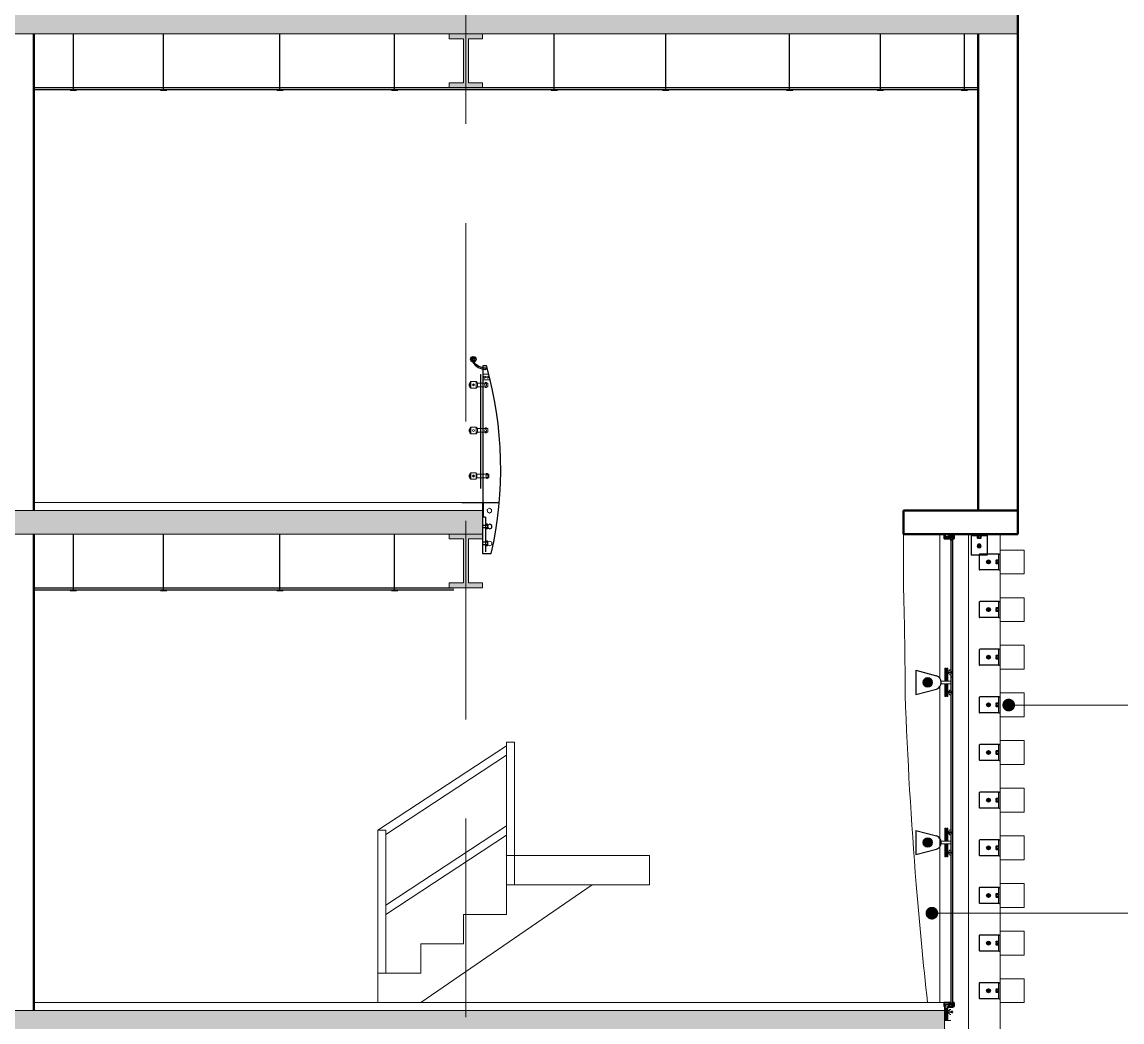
# Model space of a CAD drawing. Header units: millimetres. Extents: x 1135 to 1350, y 205 to 283.
# Drawn here: x 1208.2 to 1215.12, y 266.53 to 272.83 of the extents above; entities that cross this region are included whole.
import ezdxf

# ---------------------------------------------------------------- set-up
doc = ezdxf.new("R2010")
doc.units = ezdxf.units.MM
doc.header["$LTSCALE"] = 10
doc.linetypes.add('DASHED2', pattern=[0.375, 0.25, -0.125])
doc.layers.get('0').update_dxf_attribs({"color": 90})
for name, color, linetype in [('1', 130, 'Continuous'), ('ACCESORIO', 90, 'Continuous'), ('CIEL', 8, 'Continuous'), ('DATA', 9, 'Continuous'), ('ESCALERA', 90, 'Continuous'), ('FONDO', 8, 'Continuous'), ('TEX1', 90, 'Continuous'), ('VIDRO', 140, 'Continuous')]:
    doc.layers.add(name, color=color, linetype=linetype)
for name, color, linetype, lineweight in [('A-perf', 180, 'Continuous', 9), ('cinza 03', 252, 'Continuous', 13), ('COTA', 90, 'Continuous', 9), ('HACHT', 90, 'Continuous', 9), ('linha estutura', 252, 'Continuous', 13), ('PAREDES 2', 50, 'Continuous', 50), ('pn 02', 16, 'Continuous', 20), ('PN-01', 90, 'Continuous', 13), ('TEXTOS', 90, 'Continuous', 9)]:
    doc.layers.add(name, color=color, linetype=linetype, lineweight=lineweight)

# ---------------------------------------------------------------- blocks, each defined once
blk = doc.blocks.new('A$C43351A97')
at = {"layer": 'DATA'}
for p, q in [((0, 0.99), (0, 3.49)), ((0, 3.49), (0.53, 3.49)), ((3.53, 0.99), (0, 0.99)), ((0.07, 3.4), (0.06, 3.37)), ((0.06, 3.37), (0.06, 3.05)), ((0.06, 3.05), (0.07, 3.02)), ((0.09, 3.42), (0.07, 3.4)), ((0.07, 3.31), (0.07, 3.13)), ((0.07, 3.02), (0.09, 3)), ((0.11, 2.92), (0.08, 2.9)), ((0.08, 2.9), (0.08, 2.87)), ((0.08, 2.87), (0.08, 1.13)), ((0.08, 1.13), (0.08, 1.1)), ((0.08, 1.1), (0.11, 1.08)), ((0.13, 3.43), (0.09, 3.42)), ((0.09, 3), (0.13, 2.99)), ((0.14, 2.93), (0.11, 2.92)), ((0.11, 1.08), (0.14, 1.07)), ((0.48, 3.43), (0.13, 3.43)), ((0.46, 3.42), (0.13, 3.36)), ((0.13, 3.08), (0.46, 3.02)), ((0.13, 2.99), (0.48, 2.99)), ((0.53, 2.93), (0.14, 2.93)), ((0.14, 1.07), (2.94, 1.07)), ((0.18, 3.27), (0.3, 3.34)), ((0.3, 3.09), (0.18, 3.16)), ((0.29, 3.32), (0.19, 3.26)), ((0.19, 3.18), (0.29, 3.11)), ((0.26, 2.75), (0.26, 2.19)), ((0.61, 2.75), (0.26, 2.75)), ((0.26, 2.19), (2.73, 2.19)), ((0.32, 3.27), (0.32, 3.3)), ((0.61, 3.27), (0.32, 3.27)), ((0.32, 3.17), (0.61, 3.17)), ((0.32, 3.13), (0.32, 3.17)), ((0.34, 3.32), (0.34, 3.28)), ((0.34, 3.28), (0.43, 3.28)), ((0.34, 3.15), (0.34, 3.11)), ((0.43, 3.15), (0.34, 3.15)), ((0.39, 2.38), (0.39, 2.56)), ((0.43, 3.28), (0.46, 3.42)), ((0.46, 3.02), (0.43, 3.15)), ((0.45, 2.63), (0.86, 2.63)), ((2.73, 2.31), (0.45, 2.31)), ((0.48, 3.41), (0.48, 3.43)), ((0.48, 3.39), (0.48, 3.41)), ((0.49, 3.38), (0.48, 3.39)), ((0.48, 3.03), (0.49, 3.04)), ((0.48, 3.02), (0.48, 3.03)), ((0.48, 2.99), (0.48, 3.02)), ((0.51, 3.38), (0.49, 3.38)), ((0.49, 3.04), (0.51, 3.04)), ((0.52, 3.38), (0.51, 3.38)), ((0.51, 3.04), (0.52, 3.04)), ((0.53, 3.39), (0.52, 3.38)), ((0.52, 3.04), (0.53, 3.03)), ((0.53, 3.49), (0.53, 3.41)), ((0.53, 3.41), (0.53, 3.39)), ((0.53, 3.03), (0.53, 3.02)), ((0.53, 3.02), (0.53, 2.93)), ((0.61, 3.5), (0.61, 3.27)), ((0.86, 3.5), (0.61, 3.5)), ((0.61, 3.17), (0.61, 2.75)), ((0.73, 3.38), (0.86, 3.38)), ((0.73, 2.75), (0.73, 3.38)), ((0.86, 2.75), (0.73, 2.75)), ((0.86, 3.38), (0.86, 3.5)), ((0.86, 2.63), (0.86, 2.75)), ((4.83, 4), (2.1, 3.5)), ((2.1, 4), (4.83, 3.5)), ((2.1, 4), (2.1, 3.5)), ((4.83, 4), (2.1, 4)), ((2.1, 3.5), (4.83, 3.5)), ((2.73, 2.41), (2.73, 2.31)), ((2.73, 2.19), (2.73, 2.09)), ((2.95, 2.47), (2.79, 2.47)), ((2.79, 2.03), (2.95, 2.03)), ((2.88, 2.32), (2.92, 2.31)), ((2.95, 2.39), (2.89, 2.39)), ((2.89, 2.18), (2.93, 2.19)), ((2.9, 2.39), (2.95, 2.41)), ((5.59, 2.31), (2.9, 2.31)), ((2.9, 2.19), (3.54, 2.19)), ((2.96, 2.12), (2.9, 2.12)), ((2.95, 2.09), (2.9, 2.11)), ((2.92, 2.31), (3.03, 2.31)), ((2.93, 2.19), (3.02, 2.19)), ((2.94, 1.07), (2.97, 1.08)), ((2.97, 1.08), (2.99, 1.1)), ((2.98, 3.5), (2.98, 2.42)), ((5.21, 3.5), (2.98, 3.5)), ((2.99, 1.97), (2.99, 2.08)), ((2.99, 1.1), (3, 1.13)), ((3, 1.43), (3.02, 1.49)), ((3, 1.13), (3, 1.43)), ((3.02, 1.49), (3.06, 1.54)), ((3.05, 2.16), (3.05, 1.97)), ((3.05, 1.97), (3.74, 1.97)), ((3.06, 3.42), (5.17, 3.42)), ((3.06, 2.35), (3.06, 3.42)), ((3.06, 1.54), (3.13, 1.56)), ((3.07, 1.46), (3.06, 1.43)), ((3.06, 1.43), (3.06, 1.12)), ((3.06, 1.12), (3.07, 1.09)), ((3.09, 1.48), (3.07, 1.46)), ((3.07, 1.09), (3.09, 1.06)), ((3.08, 1.38), (3.08, 1.19)), ((3.62, 1.87), (3.09, 1.87)), ((3.13, 1.49), (3.09, 1.48)), ((3.09, 1.06), (3.13, 1.05)), ((3.13, 1.56), (3.53, 1.56)), ((3.48, 1.49), (3.13, 1.49)), ((3.13, 1.05), (3.48, 1.05)), ((3.47, 1.48), (3.14, 1.43)), ((3.14, 1.14), (3.47, 1.09)), ((3.19, 1.34), (3.3, 1.41)), ((3.3, 1.15), (3.19, 1.23)), ((3.2, 1.32), (3.3, 1.39)), ((3.3, 1.18), (3.2, 1.24)), ((3.33, 1.37), (3.33, 1.33)), ((3.33, 1.33), (3.74, 1.33)), ((3.33, 1.23), (3.33, 1.2)), ((3.71, 1.23), (3.33, 1.23)), ((3.34, 1.39), (3.34, 1.35)), ((3.34, 1.35), (3.43, 1.35)), ((3.34, 1.22), (3.34, 1.18)), ((3.43, 1.22), (3.34, 1.22)), ((3.43, 1.35), (3.47, 1.48)), ((3.47, 1.09), (3.43, 1.22)), ((3.48, 1.47), (3.48, 1.49)), ((3.48, 1.46), (3.48, 1.47)), ((3.49, 1.45), (3.48, 1.46)), ((3.48, 1.09), (3.49, 1.1)), ((3.48, 1.08), (3.48, 1.09)), ((3.48, 1.05), (3.48, 1.08)), ((3.51, 1.44), (3.49, 1.45)), ((3.49, 1.1), (3.51, 1.1)), ((3.52, 1.45), (3.51, 1.44)), ((3.51, 1.1), (3.52, 1.1)), ((3.53, 1.46), (3.52, 1.45)), ((3.52, 1.1), (3.53, 1.09)), ((3.53, 1.56), (3.53, 1.47)), ((3.53, 1.47), (3.53, 1.46)), ((3.53, 1.09), (3.53, 1.08)), ((3.53, 1.08), (3.53, 0.99)), ((3.54, 2.19), (3.54, 2.09)), ((4.17, 0.88), (3.57, 0.96)), ((3.61, 2.03), (3.7, 2.03)), ((3.62, 1.51), (3.62, 1.87)), ((3.62, 1.09), (3.67, 1.09)), ((3.62, 1.03), (3.62, 1.09)), ((3.64, 2.18), (3.68, 2.19)), ((3.65, 2.19), (5.59, 2.19)), ((3.71, 2.12), (3.65, 2.12)), ((3.7, 2.09), (3.65, 2.11)), ((3.84, 1), (3.65, 1)), ((3.67, 1.09), (3.71, 1.23)), ((3.68, 2.19), (3.77, 2.19)), ((3.71, 1.87), (3.71, 1.51)), ((3.74, 1.87), (3.71, 1.87)), ((3.71, 1.51), (3.8, 1.51)), ((3.74, 1.97), (3.74, 2.08)), ((3.74, 1.33), (3.74, 1.39)), ((3.8, 2.16), (3.8, 1.94)), ((3.87, 1.33), (3.8, 1.09)), ((3.8, 1.09), (3.87, 1.09)), ((3.96, 1.49), (3.86, 1.32)), ((3.87, 1.45), (3.87, 1.33)), ((3.87, 1.09), (3.87, 1.03)), ((3.97, 1.27), (3.97, 1.05)), ((4.17, 1.34), (4.02, 1.5)), ((4.07, 1.05), (4.07, 1.27)), ((4.17, 0), (4.17, 1.5)), ((5.36, 1.5), (4.17, 1.5)), ((4.83, 3.5), (4.83, 4)), ((5.3, 3.19), (5.03, 2.71)), ((5.03, 2.71), (5.03, 2.35)), ((5.11, 2.69), (5.37, 3.14)), ((5.11, 2.35), (5.11, 2.69)), ((5.17, 3.42), (5.3, 3.19)), ((5.17, 0), (5.17, 1.5)), ((5.17, 0.86), (5.67, 0.94)), ((5.37, 3.24), (5.21, 3.5)), ((5.36, 3.5), (5.36, 3.28)), ((5.61, 3.5), (5.36, 3.5)), ((5.36, 3.1), (5.36, 2.93)), ((5.36, 1.57), (5.36, 1.4)), ((5.36, 1.23), (5.36, 1)), ((5.36, 1), (5.61, 1)), ((5.38, 3.25), (5.41, 3.25)), ((5.41, 3.13), (5.38, 3.13)), ((5.38, 1.38), (5.41, 1.38)), ((5.41, 1.25), (5.38, 1.25)), ((5.41, 3.29), (5.5, 3.29)), ((5.41, 3.25), (5.41, 3.29)), ((5.41, 3.09), (5.41, 3.13)), ((5.41, 3.1), (5.41, 3.09)), ((5.6, 3.09), (5.41, 3.09)), ((5.41, 1.41), (5.6, 1.41)), ((5.41, 1.38), (5.41, 1.41)), ((5.41, 1.21), (5.41, 1.25)), ((5.5, 1.21), (5.41, 1.21)), ((5.46, 3), (5.65, 3)), ((5.46, 2.93), (5.46, 3)), ((5.46, 1.5), (5.46, 1.57)), ((5.65, 1.5), (5.46, 1.5)), ((5.5, 3.29), (5.63, 3.16)), ((5.63, 1.34), (5.5, 1.21)), ((5.61, 3.32), (5.61, 3.5)), ((5.64, 3.29), (5.61, 3.32)), ((5.61, 1.18), (5.64, 1.21)), ((5.61, 1), (5.61, 1.18)), ((5.66, 3.31), (5.64, 3.29)), ((5.64, 1.21), (5.66, 1.19)), ((5.65, 3.5), (6.23, 3.5)), ((5.73, 3.45), (5.65, 3.47)), ((5.65, 3), (5.65, 3)), ((5.65, 3), (5.65, 2.38)), ((5.65, 2.13), (5.65, 1.5)), ((5.65, 1.03), (5.73, 1.05)), ((6.23, 1), (5.65, 1)), ((5.72, 3.31), (5.66, 3.31)), ((5.66, 1.19), (5.72, 1.19)), ((6.2, 0.94), (5.67, 0.94)), ((5.73, 3.29), (5.73, 3.45)), ((5.73, 1.05), (5.73, 1.21)), ((5.77, 1.44), (5.77, 3.06)), ((5.77, 3.06), (5.95, 3.06)), ((5.95, 1.44), (5.77, 1.44)), ((6.19, 3.45), (5.81, 3.43)), ((5.81, 3.43), (5.81, 3.29)), ((5.81, 1.21), (5.81, 1.07)), ((5.81, 1.07), (6.19, 1.05)), ((5.92, 3.23), (5.82, 3.28)), ((5.82, 1.22), (5.92, 1.27)), ((5.95, 3.06), (5.95, 3.17)), ((5.95, 1.33), (5.95, 1.44)), ((6.17, 2.25), (6.19, 2.83)), ((6.19, 1.68), (6.17, 2.25)), ((6.19, 2.83), (6.19, 3.45)), ((6.19, 1.05), (6.19, 1.68)), ((6.23, 3.5), (6.23, 1))]:
    blk.add_line(p, q, dxfattribs=at)
blk.add_circle((5.12, 3.76), 0.243, dxfattribs=at)
for centre, radius, start, end in [((0.13, 3.3), 0.0625, 90, 168.61954), ((0.13, 3.14), 0.0625, 191.38046, 270), ((0.24, 3.22), 0.0784, 135.87573, 224.12427), ((0.22, 3.22), 0.0469, 124.43657, 235.56343), ((0.3, 3.3), 0.025, 360, 124.43657), ((0.3, 3.13), 0.025, 235.56343, 360), ((0.31, 3.32), 0.0272, 0, 124.43657), ((0.31, 3.11), 0.0272, 235.56343, 360), ((0.45, 2.56), 0.0625, 90, 180), ((0.45, 2.38), 0.0625, 180, 270), ((2.79, 2.41), 0.0625, 90, 180), ((2.79, 2.09), 0.0625, 180, 270), ((2.9, 2.35), 0.041, 90, 270), ((2.89, 2.35), 0.0312, 90, 254.96712), ((2.9, 2.15), 0.041, 90, 270), ((2.9, 2.15), 0.031, 105.99545, 270.00455), ((2.95, 2.44), 0.03, 270, 90), ((2.95, 2.42), 0.0312, 270, 0), ((2.95, 2.06), 0.03, 270, 90), ((2.96, 2.08), 0.031, 359.99877, 90.00123), ((3.09, 1.97), 0.094, 179.9974, 270.00108), ((3.02, 2.16), 0.031, 360, 90), ((3.03, 2.35), 0.0312, 270, 0), ((3.05, 2.16), 0.00000125, 180, 0), ((3.14, 1.37), 0.0625, 90, 168.61954), ((3.14, 1.2), 0.0625, 191.38046, 270), ((3.24, 1.28), 0.0784, 135.87573, 224.12427), ((3.23, 1.28), 0.0469, 124.35561, 235.64439), ((3.32, 1.39), 0.0272, 360, 124.43657), ((3.31, 1.37), 0.025, 359.99613, 124.00387), ((3.31, 1.2), 0.025, 235.73155, 359.72194), ((3.32, 1.18), 0.0272, 235.56343, 360), ((3.61, 2.09), 0.0625, 180, 270), ((3.57, 1.08), 0.039, 0.1803, 180), ((3.57, 1), 0.039, 180, 262.07308), ((3.65, 2.15), 0.041, 90, 270), ((3.65, 2.15), 0.0309, 105.33705, 270.12763), ((3.74, 1.51), 0.125, 180, 270), ((3.65, 1.03), 0.03, 180, 224.98847), ((3.65, 1.03), 0.03, 224.98847, 270.01153), ((3.7, 2.06), 0.031, 270, 90), ((3.71, 2.08), 0.031, 360, 90), ((3.74, 1.94), 0.062, 270, 360), ((3.77, 2.16), 0.031, 0, 90), ((3.8, 1.45), 0.062, 360, 90), ((3.84, 1.03), 0.03, 270, 0.00477), ((3.99, 1.47), 0.037, 43.0014, 150), ((4.02, 1.25), 0.0537, 21.45883, 158.54117), ((4.02, 1.07), 0.0537, 201.45883, 338.54117), ((5.07, 2.35), 0.04, 180, 0), ((5.38, 3.28), 0.025, 180, 270), ((5.38, 3.1), 0.025, 90, 180), ((5.41, 2.93), 0.05, 180, 0), ((5.41, 1.57), 0.05, 0, 180), ((5.38, 1.4), 0.025, 180, 270), ((5.38, 1.23), 0.025, 90, 180), ((5.29, 3.19), 0.0938, 330, 30), ((5.87, 3.71), 0.337, 118.30351, 217.999), ((5.59, 2.38), 0.0625, 270, 0), ((5.59, 2.13), 0.0625, 0, 90), ((5.6, 3.13), 0.0414, 270, 45), ((5.6, 1.37), 0.0414, 315, 90), ((5.65, 3.49), 0.015, 90, 256.26192), ((5.65, 1.02), 0.015, 103.73808, 270), ((5.77, 3.3), 0.05, 166.11346, 339.89449), ((5.77, 1.2), 0.05, 20.10551, 193.88654), ((5.77, 3.29), 0.04, 180, 0), ((5.77, 1.21), 0.04, 0, 180), ((5.89, 3.17), 0.0625, 360, 60), ((5.89, 1.33), 0.0625, 300, 360)]:
    blk.add_arc(centre, radius, start, end, dxfattribs=at)
blk = doc.blocks.new('CAB-BUL')
for p, q in [((-6.4, 11), (6.2, 11)), ((-4.5, 1.5), (-3.7, 2)), ((-4, 2), (-4, 9)), ((4.5, 1.5), (3.7, 2)), ((4, 2), (4, 9))]:
    blk.add_line(p, q)
blk.add_lwpolyline([(-9, 1.5), (9, 1.5), (9, 0), (-9, 0)], close=True)
blk.add_lwpolyline([(8.5, 9, 0.888889), (4, 9, 0.50025), (-4, 9, 0.88987), (-8.5, 9), (-8.5, 2), (8.5, 2)], format="xyb", close=True)
blk = doc.blocks.new('sup2')
at = {"layer": 'ACCESORIO'}
for p, q in [((1214.1744, 251.2979), (1214.1744, 251.4203)), ((1214.2714, 251.4233), (1214.1774, 251.4233)), ((1214.2744, 251.2979), (1214.2744, 251.4203)), ((1214.2744, 251.3009), (1214.1744, 251.3009)), ((1214.1744, 251.2979), (1214.1744, 251.2907)), ((1214.2744, 251.2979), (1214.2744, 251.2907))]:
    blk.add_line(p, q, dxfattribs=at)
blk.add_lwpolyline([(1214.2371, 251.365), (1214.2334, 251.356), (1214.2244, 251.3523), (1214.2154, 251.356), (1214.2117, 251.365), (1214.2154, 251.374), (1214.2244, 251.3777), (1214.2334, 251.374)], close=True, dxfattribs=at)
for radius in [0.011, 0.00648]:
    blk.add_circle((1214.2244, 251.365), radius, dxfattribs=at)
for centre, radius, start, end in [((1214.1774, 251.4203), 0.003, 90, 180), ((1214.2714, 251.4203), 0.003, 0, 90), ((1214.2244, 251.365), 0.00548, 90, 0), ((1214.1774, 251.2979), 0.003, 90, 180), ((1214.2714, 251.2979), 0.003, 360, 90)]:
    blk.add_arc(centre, radius, start, end, dxfattribs=at)
at = {"layer": 'ACCESORIO', "xscale": -0.001440000000002328, "yscale": 0.001440000000002328, "zscale": 0.00144}
blk.add_blockref('CAB-BUL', (1214.2245, 251.3009), dxfattribs=at)

msp = doc.modelspace()

# ---------------------------------------------------------------- hatches: boundary and pattern name
at = {"layer": '1'}
h = msp.add_hatch(dxfattribs=at)
h.set_pattern_fill('LINE', color=256, scale=0.022502, angle=45, style=0)
h.set_pattern_definition([(135, (1404.7286333, 301.3192487), (0.001988936716, 0.001988936716), [])])
h.paths.add_polyline_path([(1213.8723, 268.6667, -0.528848), (1213.9106, 268.6927), (1213.9266, 268.6762, -1.19142)])
h = msp.add_hatch(dxfattribs=at)
h.set_pattern_fill('LINE', color=256, scale=0.022502, angle=45, style=0)
h.set_pattern_definition([(135, (1404.7286333, 300.3109154), (0.001988936716, 0.001988936716), [])])
h.paths.add_polyline_path([(1213.8723, 267.6583, -0.528848), (1213.9106, 267.6844), (1213.9266, 267.6679, -1.19142)])
at = {"layer": 'cinza 03'}
h = msp.add_hatch(dxfattribs=at)
h.set_pattern_fill('LINE', color=256, scale=0.014873, angle=90, style=0)
h.set_pattern_definition([(90, (4475.6181067, -1161.1279192), (-0.0018591344764, 1e-19), [])])
h.paths.add_polyline_path([(1211.0828, 270.5398), (1211.0895, 270.5398), (1211.0895, 270.6049), (1211.0828, 270.6049)])
h.paths.add_polyline_path([(1211.0828, 269.9661), (1211.0895, 269.9661), (1211.0895, 270.5398), (1211.0828, 270.5398)])
h.paths.add_polyline_path([(1211.0828, 269.8865), (1211.0895, 269.8865), (1211.0895, 269.9661), (1211.0828, 269.9661)])
h = msp.add_hatch(color=256, dxfattribs=at)
edge = h.paths.add_edge_path()
edge.add_arc((1211.0402, 270.5398), 0.00205, 0, 360)
at = {"layer": 'ESCALERA', "ltscale": 0.1}
h = msp.add_hatch(color=256, dxfattribs=at)
h.paths.add_polyline_path([(1211.0402, 270.7186, 0.429246), (1211.0222, 270.7014, 0.019142), (1211.0222, 270.7001), (1211.0402, 270.7001)])
h.paths.add_polyline_path([(1211.0402, 270.7186), (1211.0402, 270.7001), (1211.0565, 270.7001, 0.019142), (1211.0565, 270.7014, 0.399339)])
h.paths.add_polyline_path([(1211.0402, 270.7001), (1211.0222, 270.7001, 0.406762), (1211.0402, 270.6843)])
h.paths.add_polyline_path([(1211.0565, 270.7014, 0.060174), (1211.056, 270.7055), (1211.0402, 270.6979), (1211.0402, 270.6843, 0.399339)])
at = {"layer": 'HACHT'}
h = msp.add_hatch(color=256, dxfattribs=at)
h.paths.add_polyline_path([(1214.4676, 272.9), (1210.9934, 272.9), (1210.9934, 272.75), (1211.0984, 272.75), (1214.4676, 272.75)])
h.paths.add_polyline_path([(1210.9934, 272.9), (1204.9934, 272.9), (1204.9934, 272.75), (1205.0984, 272.75), (1210.9934, 272.75)])
h = msp.add_hatch(color=256, dxfattribs=at)
h.paths.add_polyline_path([(1211.0984, 269.75), (1210.9934, 269.75), (1210.9934, 269.6), (1211.0984, 269.6)])
h.paths.add_polyline_path([(1210.9934, 269.75), (1204.9934, 269.75), (1204.9934, 269.6), (1205.0984, 269.6), (1210.9934, 269.6)])
h.paths.add_polyline_path([(1204.9934, 269.75), (1198.9934, 269.75), (1198.9934, 269.6), (1199.0984, 269.6), (1204.9934, 269.6)])
h = msp.add_hatch(color=256, dxfattribs=at)
h.paths.add_polyline_path([(1210.9934, 266.6), (1204.9934, 266.6), (1204.9934, 266.45), (1205.0984, 266.45), (1210.9934, 266.45)])
h.paths.add_polyline_path([(1214.007, 266.6), (1210.9934, 266.6), (1210.9934, 266.45), (1211.0984, 266.45), (1214.007, 266.45)])
at = {"layer": 'pn 02'}
for points in [[(1211.0984, 272.4425), (1211.0984, 272.4125), (1210.8884, 272.4125), (1210.8884, 272.4425), (1210.9784, 272.4425), (1210.9784, 272.72), (1210.8884, 272.72), (1210.8884, 272.75), (1211.0984, 272.75), (1211.0984, 272.72), (1211.0084, 272.72), (1211.0084, 272.4425)], [(1211.0984, 272.4425), (1211.0984, 272.4125), (1210.8884, 272.4125), (1210.8884, 272.4425), (1210.9784, 272.4425), (1210.9784, 272.72), (1210.8884, 272.72), (1210.8884, 272.75), (1211.0984, 272.75), (1211.0984, 272.72), (1211.0084, 272.72), (1211.0084, 272.4425)], [(1211.0984, 269.2925), (1211.0984, 269.2625), (1210.8884, 269.2625), (1210.8884, 269.2925), (1210.9784, 269.2925), (1210.9784, 269.57), (1210.8884, 269.57), (1210.8884, 269.6), (1211.0984, 269.6), (1211.0984, 269.57), (1211.0084, 269.57), (1211.0084, 269.2925)]]:
    msp.add_hatch(color=256, dxfattribs=at).paths.add_polyline_path(points)

# ---------------------------------------------------------------- linework, layer by layer
for p, q in [((1213.8258, 268.7426), (1213.9546, 268.7088)), ((1213.8258, 268.7426), (1213.8258, 268.5907)), ((1213.8258, 268.5907), (1213.9546, 268.6245)), ((1213.8258, 267.7343), (1213.9546, 267.7005)), ((1213.8258, 267.7343), (1213.8258, 267.5824)), ((1213.8258, 267.5824), (1213.9546, 267.6162))]:
    msp.add_line(p, q)
for centre in [(1213.9414, 268.6667), (1213.9414, 267.6583)]:
    msp.add_arc(centre, 0.0442, 287.41068, 72.58932)
at = {"layer": 'A-perf'}
for p, q in [((1213.7484, 269.25), (1213.7484, 269.6)), ((1213.9757, 268.8864), (1213.9757, 269.6)), ((1213.9757, 268.6944), (1213.9757, 268.8864)), ((1213.9757, 267.4422), (1213.9757, 268.6389)), ((1213.9757, 266.65), (1213.9757, 267.4422))]:
    msp.add_line(p, q, dxfattribs=at)
at = {"layer": 'A-perf', "color": 8}
for centre, radius in [((1213.9003, 268.6667), 0.03), ((1213.9003, 268.6667), 0.028), ((1213.9003, 267.6583), 0.03), ((1213.9003, 267.6583), 0.028)]:
    msp.add_circle(centre, radius, dxfattribs=at)
at = {"layer": 'A-perf'}
for centre, radius, start, end in [((1189.2531, 268.545), 24.5054, 0.09666, 1.64853), ((1240.3699, 269.5426), 26.6286, 182.05804, 184.62682), ((1240.3699, 269.5426), 26.6286, 184.62682, 186.23631)]:
    msp.add_arc(centre, radius, start, end, dxfattribs=at)
at = {"layer": 'CIEL'}
for p, q in [((1208.2734, 272.4125), (1214.2176, 272.4125)), ((1208.2734, 272.4), (1214.2176, 272.4)), ((1208.5025, 272.3957), (1208.5423, 272.3957)), ((1209.0701, 272.3957), (1209.1098, 272.3957)), ((1209.802, 272.3957), (1209.8417, 272.3957)), ((1209.802, 272.3957), (1209.8417, 272.3957)), ((1210.5242, 272.3957), (1210.5639, 272.3957)), ((1210.5242, 272.3957), (1210.5639, 272.3957)), ((1211.5293, 272.3957), (1211.5691, 272.3957)), ((1211.5293, 272.3957), (1211.5691, 272.3957)), ((1212.2312, 272.3957), (1212.2709, 272.3957)), ((1212.2312, 272.3957), (1212.2709, 272.3957)), ((1213.011, 272.3957), (1213.0508, 272.3957)), ((1213.011, 272.3957), (1213.0508, 272.3957)), ((1213.5829, 272.3957), (1213.6227, 272.3957)), ((1213.5829, 272.3957), (1213.6227, 272.3957)), ((1214.1115, 272.3957), (1214.1512, 272.3957)), ((1214.1115, 272.3957), (1214.1512, 272.3957)), ((1208.2734, 269.2625), (1210.9176, 269.2625)), ((1208.2734, 269.25), (1210.9176, 269.25)), ((1208.5025, 269.2457), (1208.5423, 269.2457)), ((1209.0701, 269.2457), (1209.1098, 269.2457)), ((1209.802, 269.2457), (1209.8417, 269.2457)), ((1210.5242, 269.2457), (1210.5639, 269.2457))]:
    msp.add_line(p, q, dxfattribs=at)
at = {"layer": 'cinza 03'}
for p, q in [((1211.0839, 270.6049), (1211.0895, 270.6049)), ((1211.1006, 270.6074), (1211.1362, 270.6074)), ((1211.1006, 270.5714), (1211.1452, 270.5714)), ((1211.0126, 270.5466), (1211.0171, 270.5466)), ((1211.0126, 270.5466), (1211.0126, 270.5325)), ((1211.0126, 270.5325), (1211.0171, 270.5325)), ((1211.0171, 270.5522), (1211.0237, 270.5604)), ((1211.0171, 270.5522), (1211.0171, 270.5254)), ((1211.0237, 270.5189), (1211.0171, 270.5254)), ((1211.0237, 270.5604), (1211.0567, 270.5604)), ((1211.0237, 270.5604), (1211.0237, 270.5189)), ((1211.0237, 270.5189), (1211.0567, 270.5189)), ((1211.0567, 270.5604), (1211.0567, 270.5189)), ((1211.0567, 270.5604), (1211.066, 270.5512)), ((1211.066, 270.5286), (1211.0567, 270.5189)), ((1211.066, 270.5512), (1211.1305, 270.5512)), ((1211.066, 270.5286), (1211.066, 270.5512)), ((1211.1305, 270.5286), (1211.066, 270.5286)), ((1211.1305, 270.5512), (1211.1305, 270.5286)), ((1211.0126, 270.2598), (1211.0171, 270.2598)), ((1211.0126, 270.2598), (1211.0126, 270.2457)), ((1211.0126, 270.2457), (1211.0171, 270.2457)), ((1211.0171, 270.2654), (1211.0237, 270.2736)), ((1211.0171, 270.2654), (1211.0171, 270.2386)), ((1211.0237, 270.2321), (1211.0171, 270.2386)), ((1211.0237, 270.2736), (1211.0567, 270.2736)), ((1211.0237, 270.2736), (1211.0237, 270.2321)), ((1211.0237, 270.2321), (1211.0567, 270.2321)), ((1211.0567, 270.2736), (1211.0567, 270.2321)), ((1211.0567, 270.2736), (1211.066, 270.2644)), ((1211.066, 270.2418), (1211.0567, 270.2321)), ((1211.066, 270.2644), (1211.1305, 270.2644)), ((1211.066, 270.2418), (1211.066, 270.2644)), ((1211.1305, 270.2418), (1211.066, 270.2418)), ((1211.1305, 270.2644), (1211.1305, 270.2418)), ((1211.0126, 269.9732), (1211.0171, 269.9732)), ((1211.0126, 269.9732), (1211.0126, 269.9591)), ((1211.0126, 269.9591), (1211.0171, 269.9591)), ((1211.0171, 269.9787), (1211.0237, 269.987)), ((1211.0171, 269.9787), (1211.0171, 269.9519)), ((1211.0237, 269.9454), (1211.0171, 269.9519)), ((1211.0237, 269.987), (1211.0567, 269.987)), ((1211.0237, 269.987), (1211.0237, 269.9454)), ((1211.0237, 269.9454), (1211.0567, 269.9454)), ((1211.0567, 269.987), (1211.0567, 269.9454)), ((1211.0567, 269.987), (1211.062, 269.9774)), ((1211.0567, 269.9454), (1211.062, 269.9547)), ((1211.1377, 269.9774), (1211.062, 269.9774)), ((1211.062, 269.9547), (1211.062, 269.9774)), ((1211.1377, 269.9547), (1211.062, 269.9547)), ((1211.1377, 269.9774), (1211.1377, 269.9547))]:
    msp.add_line(p, q, dxfattribs=at)
for points in [[(1211.1107, 270.5955), (1211.1053, 270.5924), (1211.1053, 270.5862), (1211.1107, 270.583), (1211.1161, 270.5862), (1211.1161, 270.5924)], [(1211.1304, 270.5955), (1211.125, 270.5924), (1211.125, 270.5862), (1211.1304, 270.583), (1211.1358, 270.5862), (1211.1358, 270.5924)]]:
    msp.add_lwpolyline(points, close=True, dxfattribs=at)
for centre, radius in [((1211.1107, 270.5893), 0.00624), ((1211.1304, 270.5893), 0.00624), ((1211.0402, 270.5398), 0.00624), ((1211.0402, 270.5398), 0.00205), ((1211.1172, 270.54), 0.00624), ((1211.0402, 270.2529), 0.00624), ((1211.1172, 270.2531), 0.00624), ((1211.0402, 269.9663), 0.00624), ((1211.0402, 269.9663), 0.00205), ((1211.1256, 269.9661), 0.00764)]:
    msp.add_circle(centre, radius, dxfattribs=at)
for centre, radius, start, end in [((1211.1176, 270.551), 0.00604, 1.59643, 178.40357), ((1211.1176, 270.5287), 0.00604, 180.75658, 359.24342), ((1211.1176, 270.2642), 0.00604, 1.59643, 178.40357), ((1211.1176, 270.2419), 0.00604, 180.75658, 359.24342), ((1211.1252, 269.9774), 0.00487, 359.77035, 180.22965), ((1211.126, 269.9557), 0.00487, 191.14955, 348.85045)]:
    msp.add_arc(centre, radius, start, end, dxfattribs=at)
at = {"layer": 'COTA'}
for p, q in [((1214.4104, 268.5239), (1219.0994, 268.5239)), ((1213.9266, 267.2133), (1218.6156, 267.2133))]:
    msp.add_line(p, q, dxfattribs=at)
at = {"layer": 'COTA', "const_width": 0.04}
for points in [[(1214.4104, 268.5439, -1), (1214.4104, 268.5039, -1)], [(1213.9266, 267.2333, -1), (1213.9266, 267.1933, -1)]]:
    msp.add_lwpolyline(points, format="xyb", close=True, dxfattribs=at)
at = {"layer": 'ESCALERA'}
for p, q in [((1211.1006, 269.8001), (1211.1006, 270.6614)), ((1211.1006, 270.6614), (1211.1216, 270.6614)), ((1211.1191, 270.6465), (1211.1191, 270.6371)), ((1210.967, 269.8001), (1211.1006, 269.8001)), ((1211.0984, 269.8), (1211.0984, 269.4772)), ((1211.1006, 269.8001), (1211.1006, 269.706)), ((1211.1006, 269.8001), (1211.2032, 269.8001)), ((1211.1172, 269.706), (1211.0984, 269.706)), ((1211.1172, 269.706), (1211.1172, 269.4895)), ((1211.1285, 269.663), (1211.1172, 269.663)), ((1211.1285, 269.663), (1211.1285, 269.6329)), ((1211.1285, 269.6554), (1211.0984, 269.6554)), ((1211.1285, 269.6402), (1211.0984, 269.6402)), ((1211.1285, 269.6329), (1211.1172, 269.6329)), ((1211.1285, 269.5488), (1211.0984, 269.5488)), ((1211.1285, 269.5336), (1211.0984, 269.5336)), ((1211.1285, 269.5564), (1211.1172, 269.5564)), ((1211.1285, 269.5263), (1211.1172, 269.5263)), ((1211.1285, 269.5564), (1211.1285, 269.5263)), ((1211.0984, 269.4772), (1211.1524, 269.4772))]:
    msp.add_line(p, q, dxfattribs=at)
msp.add_lwpolyline([(1211.13, 269.6402), (1211.1431, 269.6328), (1211.1562, 269.6404), (1211.1561, 269.6555), (1211.1429, 269.663), (1211.1299, 269.6554)], close=True, dxfattribs=at)
msp.add_circle((1211.0394, 270.7014), 0.0172, dxfattribs=at)
for centre, radius, start, end in [((1211.1218, 270.7411), 0.104, 213.02523, 268.53221), ((1211.1218, 270.7505), 0.104, 218.26007, 268.53221), ((1208.8251, 270.0092), 2.3873, 347.12509, 15.85382)]:
    msp.add_arc(centre, radius, start, end, dxfattribs=at)
at = {"layer": 'FONDO'}
for p, q in [((1208.5224, 272.3957), (1208.5224, 272.75)), ((1209.0899, 272.3957), (1209.0899, 272.75)), ((1209.8218, 272.3957), (1209.8218, 272.75)), ((1210.5441, 272.3957), (1210.5441, 272.75)), ((1210.5441, 272.3957), (1210.5441, 272.75)), ((1211.5492, 272.3957), (1211.5492, 272.75)), ((1211.5492, 272.3957), (1211.5492, 272.75)), ((1212.2511, 272.3957), (1212.2511, 272.75)), ((1212.2511, 272.3957), (1212.2511, 272.75)), ((1213.0309, 272.3957), (1213.0309, 272.75)), ((1213.0309, 272.3957), (1213.0309, 272.75)), ((1213.6028, 272.3957), (1213.6028, 272.75)), ((1213.6028, 272.3957), (1213.6028, 272.75)), ((1214.1314, 272.3957), (1214.1314, 272.75)), ((1214.1314, 272.3957), (1214.1314, 272.75)), ((1208.5224, 269.2457), (1208.5224, 269.6)), ((1209.0899, 269.2457), (1209.0899, 269.6)), ((1209.8218, 269.2457), (1209.8218, 269.6)), ((1210.5441, 269.2457), (1210.5441, 269.6))]:
    msp.add_line(p, q, dxfattribs=at)
at = {"layer": 'HACHT'}
msp.add_line((1214.357, 269.6), (1214.357, 263.5), dxfattribs=at)
at = {"layer": 'linha estutura', "linetype": 'DASHED2', "ltscale": 0.5}
msp.add_line((1210.9934, 282.8086), (1210.9934, 205.1185), dxfattribs=at)
at = {"layer": 'linha estutura'}
for p, q in [((1211.0984, 269.8), (1211.0984, 269.55)), ((1213.9757, 266.65), (1213.8989, 266.65))]:
    msp.add_line(p, q, dxfattribs=at)
at = {"layer": 'PAREDES 2'}
for p, q in [((1214.4676, 269.6), (1214.4676, 275.9)), ((1208.2734, 272.75), (1208.2734, 269.75)), ((1214.2176, 269.75), (1214.2176, 272.75)), ((1213.7484, 269.6), (1213.7484, 269.75)), ((1213.7484, 269.75), (1214.4676, 269.75)), ((1208.2734, 269.6), (1208.2734, 266.6)), ((1214.4676, 269.6), (1213.7484, 269.6))]:
    msp.add_line(p, q, dxfattribs=at)
at = {"layer": 'pn 02'}
for p, q in [((1214.4676, 272.75), (1186.8684, 272.75)), ((1186.3991, 269.75), (1211.1006, 269.75)), ((1208.2734, 269.8), (1211.1006, 269.8)), ((1208.2734, 269.8), (1211.1006, 269.8)), ((1211.0984, 269.6), (1186.3991, 269.6)), ((1211.2484, 267.3912), (1211.2484, 268.2912)), ((1211.2484, 268.2912), (1211.2984, 268.2912)), ((1211.2984, 267.3912), (1211.2984, 268.2912)), ((1210.4384, 267.7353), (1211.2484, 268.2678)), ((1210.4884, 267.7083), (1211.2484, 268.208)), ((1210.4384, 267.7353), (1210.4884, 267.7353)), ((1210.4384, 266.8353), (1210.4384, 267.7353)), ((1210.4884, 267.2644), (1211.2484, 267.7641)), ((1210.4884, 266.8353), (1210.4884, 267.7353)), ((1210.4884, 267.2046), (1211.2484, 267.7043)), ((1211.2484, 267.5765), (1211.2484, 267.3912)), ((1211.2484, 267.5765), (1212.1484, 267.5765)), ((1210.7084, 266.65), (1211.7884, 267.3912)), ((1211.2484, 267.3912), (1211.2484, 267.2059)), ((1211.2484, 267.3912), (1212.1484, 267.3912)), ((1210.9784, 267.2059), (1210.9784, 267.0206)), ((1210.9784, 267.2059), (1211.2484, 267.2059)), ((1210.7084, 267.0206), (1210.7084, 266.8353)), ((1210.7084, 267.0206), (1210.9784, 267.0206)), ((1210.4384, 266.8353), (1210.4384, 266.65)), ((1210.4384, 266.8353), (1210.7084, 266.8353)), ((1208.2734, 266.65), (1214.007, 266.65)), ((1214.007, 266.4), (1214.007, 266.65)), ((1186.3991, 266.6), (1214.0086, 266.6))]:
    msp.add_line(p, q, dxfattribs=at)
at = {"layer": 'pn 02', "linetype": 'Continuous'}
for points in [[(1211.0984, 272.4425), (1211.0984, 272.4125), (1210.8884, 272.4125), (1210.8884, 272.4425), (1210.9784, 272.4425), (1210.9784, 272.72), (1210.8884, 272.72), (1210.8884, 272.75), (1211.0984, 272.75), (1211.0984, 272.72), (1211.0084, 272.72), (1211.0084, 272.4425)], [(1211.0984, 272.4425), (1211.0984, 272.4125), (1210.8884, 272.4125), (1210.8884, 272.4425), (1210.9784, 272.4425), (1210.9784, 272.72), (1210.8884, 272.72), (1210.8884, 272.75), (1211.0984, 272.75), (1211.0984, 272.72), (1211.0084, 272.72), (1211.0084, 272.4425)], [(1211.0984, 269.2925), (1211.0984, 269.2625), (1210.8884, 269.2625), (1210.8884, 269.2925), (1210.9784, 269.2925), (1210.9784, 269.57), (1210.8884, 269.57), (1210.8884, 269.6), (1211.0984, 269.6), (1211.0984, 269.57), (1211.0084, 269.57), (1211.0084, 269.2925)]]:
    msp.add_lwpolyline(points, close=True, dxfattribs=at)
at = {"layer": 'pn 02'}
for points in [[(1214.357, 269.5), (1214.507, 269.5), (1214.507, 269.35), (1214.357, 269.35)], [(1214.357, 269.2), (1214.507, 269.2), (1214.507, 269.05), (1214.357, 269.05)], [(1214.357, 268.9), (1214.507, 268.9), (1214.507, 268.75), (1214.357, 268.75)], [(1214.357, 268.6), (1214.507, 268.6), (1214.507, 268.45), (1214.357, 268.45)], [(1214.357, 268.3), (1214.507, 268.3), (1214.507, 268.15), (1214.357, 268.15)], [(1214.357, 268), (1214.507, 268), (1214.507, 267.85), (1214.357, 267.85)], [(1214.357, 267.7), (1214.507, 267.7), (1214.507, 267.55), (1214.357, 267.55)], [(1214.357, 267.4), (1214.507, 267.4), (1214.507, 267.25), (1214.357, 267.25)], [(1214.357, 267.1), (1214.507, 267.1), (1214.507, 266.95), (1214.357, 266.95)], [(1214.357, 266.8), (1214.507, 266.8), (1214.507, 266.65), (1214.357, 266.65)]]:
    msp.add_lwpolyline(points, close=True, dxfattribs=at)
at = {"layer": 'PN-01'}
for p, q in [((1214.157, 269.6), (1214.157, 266.4)), ((1214.0086, 268.7561), (1214.0086, 268.6752)), ((1214.0148, 268.7561), (1214.0086, 268.7561)), ((1214.0148, 268.701), (1214.0086, 268.701)), ((1214.0148, 268.7561), (1214.0148, 268.7465)), ((1214.0148, 268.7465), (1214.0148, 268.7132)), ((1214.0148, 268.7383), (1214.0211, 268.7423)), ((1214.0148, 268.7213), (1214.0211, 268.7173)), ((1214.0148, 268.7132), (1214.0148, 268.6752)), ((1214.0167, 268.7395), (1214.0167, 268.7201)), ((1214.018, 268.7403), (1214.018, 268.7193)), ((1214.0192, 268.7411), (1214.0192, 268.7185)), ((1214.0211, 268.7561), (1214.0211, 268.6752)), ((1214.0211, 268.7561), (1214.0273, 268.7561)), ((1214.0211, 268.7449), (1214.0273, 268.7449)), ((1214.0211, 268.7311), (1214.0557, 268.7311)), ((1214.0211, 268.7311), (1214.0549, 268.7311)), ((1214.0211, 268.7298), (1214.0607, 268.7298)), ((1214.0211, 268.7286), (1214.0557, 268.7286)), ((1214.0211, 268.7147), (1214.0273, 268.7147)), ((1214.0211, 268.701), (1214.0273, 268.701)), ((1214.0273, 268.7561), (1214.0273, 268.6752)), ((1214.0273, 268.7384), (1214.036, 268.7384)), ((1214.0273, 268.722), (1214.036, 268.722)), ((1214.036, 268.7384), (1214.04, 268.7455)), ((1214.036, 268.722), (1214.04, 268.7149)), ((1214.04, 268.7455), (1214.0457, 268.7455)), ((1214.04, 268.7149), (1214.0457, 268.7149)), ((1214.0457, 268.734), (1214.0503, 268.734)), ((1214.0457, 268.7327), (1214.0506, 268.7327)), ((1214.0457, 268.727), (1214.0506, 268.727)), ((1214.0457, 268.7257), (1214.0503, 268.7257)), ((1214.0503, 268.734), (1214.0557, 268.7366)), ((1214.0503, 268.7257), (1214.0557, 268.7231)), ((1214.0506, 268.7327), (1214.0557, 268.7352)), ((1214.0506, 268.727), (1214.0557, 268.7245)), ((1213.985, 268.6752), (1214.0457, 268.6752)), ((1213.985, 268.6581), (1214.0457, 268.6581)), ((1214.0086, 268.5772), (1214.0086, 268.6581)), ((1214.0148, 268.6323), (1214.0086, 268.6323)), ((1214.0148, 268.6201), (1214.0148, 268.6581)), ((1214.0211, 268.5772), (1214.0211, 268.6581)), ((1214.0211, 268.6323), (1214.0273, 268.6323)), ((1214.0273, 268.5772), (1214.0273, 268.6581)), ((1214.0148, 268.5772), (1214.0086, 268.5772)), ((1214.0148, 268.5868), (1214.0148, 268.6201)), ((1214.0148, 268.612), (1214.0211, 268.616)), ((1214.0148, 268.595), (1214.0211, 268.591)), ((1214.0148, 268.5772), (1214.0148, 268.5868)), ((1214.0167, 268.5938), (1214.0167, 268.6132)), ((1214.018, 268.593), (1214.018, 268.614)), ((1214.0192, 268.5922), (1214.0192, 268.6148)), ((1214.0211, 268.6186), (1214.0273, 268.6186)), ((1214.0211, 268.6047), (1214.0557, 268.6047)), ((1214.0211, 268.6035), (1214.0607, 268.6035)), ((1214.0211, 268.6022), (1214.0557, 268.6022)), ((1214.0211, 268.6022), (1214.0549, 268.6022)), ((1214.0211, 268.5884), (1214.0273, 268.5884)), ((1214.0211, 268.5772), (1214.0273, 268.5772)), ((1214.0273, 268.6113), (1214.036, 268.6113)), ((1214.0273, 268.5949), (1214.036, 268.5949)), ((1214.036, 268.6113), (1214.04, 268.6184)), ((1214.036, 268.5949), (1214.04, 268.5878)), ((1214.04, 268.6184), (1214.0457, 268.6184)), ((1214.04, 268.5878), (1214.0457, 268.5878)), ((1214.0457, 268.6076), (1214.0503, 268.6076)), ((1214.0457, 268.6064), (1214.0506, 268.6064)), ((1214.0457, 268.6006), (1214.0506, 268.6006)), ((1214.0457, 268.5994), (1214.0503, 268.5994)), ((1214.0503, 268.6076), (1214.0557, 268.6103)), ((1214.0503, 268.5994), (1214.0557, 268.5967)), ((1214.0506, 268.6064), (1214.0557, 268.6089)), ((1214.0506, 268.6006), (1214.0557, 268.5981)), ((1214.0086, 267.7478), (1214.0086, 267.6669)), ((1214.0148, 267.7478), (1214.0086, 267.7478)), ((1214.0148, 267.7478), (1214.0148, 267.7382)), ((1214.0148, 267.7382), (1214.0148, 267.7049)), ((1214.0148, 267.73), (1214.0211, 267.734)), ((1214.0167, 267.7312), (1214.0167, 267.7118)), ((1214.018, 267.732), (1214.018, 267.711)), ((1214.0192, 267.7328), (1214.0192, 267.7102)), ((1214.0211, 267.7478), (1214.0211, 267.6669)), ((1214.0211, 267.7478), (1214.0273, 267.7478)), ((1214.0211, 267.7366), (1214.0273, 267.7366)), ((1214.0211, 267.7228), (1214.0549, 267.7228)), ((1214.0211, 267.7228), (1214.0557, 267.7228)), ((1214.0273, 267.7478), (1214.0273, 267.6669)), ((1214.0273, 267.7301), (1214.036, 267.7301)), ((1214.036, 267.7301), (1214.04, 267.7372)), ((1214.04, 267.7372), (1214.0457, 267.7372)), ((1214.0457, 267.7256), (1214.0503, 267.7256)), ((1214.0457, 267.7244), (1214.0506, 267.7244)), ((1214.0503, 267.7256), (1214.0557, 267.7283)), ((1214.0506, 267.7244), (1214.0557, 267.7269)), ((1213.985, 267.6669), (1214.0457, 267.6669)), ((1214.0148, 267.6927), (1214.0086, 267.6927)), ((1214.0148, 267.713), (1214.0211, 267.709)), ((1214.0148, 267.7049), (1214.0148, 267.6669)), ((1214.0211, 267.7215), (1214.0607, 267.7215)), ((1214.0211, 267.7203), (1214.0557, 267.7203)), ((1214.0211, 267.7064), (1214.0273, 267.7064)), ((1214.0211, 267.6927), (1214.0273, 267.6927)), ((1214.0273, 267.7137), (1214.036, 267.7137)), ((1214.036, 267.7137), (1214.04, 267.7066)), ((1214.04, 267.7066), (1214.0457, 267.7066)), ((1214.0457, 267.7186), (1214.0506, 267.7186)), ((1214.0457, 267.7174), (1214.0503, 267.7174)), ((1214.0503, 267.7174), (1214.0557, 267.7147)), ((1214.0506, 267.7186), (1214.0557, 267.7161)), ((1213.985, 267.6498), (1214.0457, 267.6498)), ((1214.0086, 267.5689), (1214.0086, 267.6498)), ((1214.0148, 267.624), (1214.0086, 267.624)), ((1214.0148, 267.6118), (1214.0148, 267.6498)), ((1214.0148, 267.5785), (1214.0148, 267.6118)), ((1214.0148, 267.6037), (1214.0211, 267.6077)), ((1214.0148, 267.5867), (1214.0211, 267.5827)), ((1214.0167, 267.5855), (1214.0167, 267.6049)), ((1214.018, 267.5847), (1214.018, 267.6057)), ((1214.0192, 267.5839), (1214.0192, 267.6065)), ((1214.0211, 267.5689), (1214.0211, 267.6498)), ((1214.0211, 267.624), (1214.0273, 267.624)), ((1214.0211, 267.6103), (1214.0273, 267.6103)), ((1214.0211, 267.5964), (1214.0557, 267.5964)), ((1214.0211, 267.5952), (1214.0607, 267.5952)), ((1214.0211, 267.5939), (1214.0549, 267.5939)), ((1214.0211, 267.5939), (1214.0557, 267.5939)), ((1214.0273, 267.5689), (1214.0273, 267.6498)), ((1214.0273, 267.603), (1214.036, 267.603)), ((1214.0273, 267.5866), (1214.036, 267.5866)), ((1214.036, 267.603), (1214.04, 267.6101)), ((1214.036, 267.5866), (1214.04, 267.5795)), ((1214.04, 267.6101), (1214.0457, 267.6101)), ((1214.0457, 267.5993), (1214.0503, 267.5993)), ((1214.0457, 267.598), (1214.0506, 267.598)), ((1214.0457, 267.5923), (1214.0506, 267.5923)), ((1214.0457, 267.591), (1214.0503, 267.591)), ((1214.0503, 267.5993), (1214.0557, 267.6019)), ((1214.0503, 267.591), (1214.0557, 267.5884)), ((1214.0506, 267.598), (1214.0557, 267.6005)), ((1214.0506, 267.5923), (1214.0557, 267.5898)), ((1212.1484, 267.5765), (1212.1484, 267.3912)), ((1214.0148, 267.5689), (1214.0086, 267.5689)), ((1214.0148, 267.5689), (1214.0148, 267.5785)), ((1214.0211, 267.5801), (1214.0273, 267.5801)), ((1214.0211, 267.5689), (1214.0273, 267.5689)), ((1214.04, 267.5795), (1214.0457, 267.5795)), ((1214.0086, 266.6176), (1214.0086, 266.5366)), ((1214.0148, 266.6176), (1214.0086, 266.6176)), ((1214.0148, 266.6176), (1214.0148, 266.6079)), ((1214.0211, 266.6176), (1214.0211, 266.5366)), ((1214.0211, 266.6176), (1214.0273, 266.6176)), ((1214.0273, 266.6176), (1214.0273, 266.5366)), ((1214.0148, 266.5625), (1214.0086, 266.5625)), ((1214.0148, 266.6079), (1214.0148, 266.5746)), ((1214.0148, 266.5998), (1214.0211, 266.6038)), ((1214.0148, 266.5828), (1214.0211, 266.5788)), ((1214.0148, 266.5746), (1214.0148, 266.5366)), ((1214.0167, 266.601), (1214.0167, 266.5816)), ((1214.018, 266.6018), (1214.018, 266.5808)), ((1214.0192, 266.6026), (1214.0192, 266.58)), ((1214.0211, 266.6064), (1214.0273, 266.6064)), ((1214.0211, 266.5925), (1214.0549, 266.5925)), ((1214.0211, 266.5925), (1214.0557, 266.5925)), ((1214.0211, 266.5913), (1214.0607, 266.5913)), ((1214.0211, 266.59), (1214.0557, 266.59)), ((1214.0211, 266.5762), (1214.0273, 266.5762)), ((1214.0211, 266.5625), (1214.0273, 266.5625)), ((1214.0273, 266.5998), (1214.036, 266.5998)), ((1214.0273, 266.5834), (1214.036, 266.5834)), ((1214.036, 266.5998), (1214.04, 266.6069)), ((1214.036, 266.5834), (1214.04, 266.5763)), ((1214.04, 266.6069), (1214.0457, 266.6069)), ((1214.04, 266.5763), (1214.0457, 266.5763)), ((1214.0457, 266.5954), (1214.0503, 266.5954)), ((1214.0457, 266.5941), (1214.0506, 266.5941)), ((1214.0457, 266.5884), (1214.0506, 266.5884)), ((1214.0457, 266.5872), (1214.0503, 266.5872)), ((1214.0503, 266.5954), (1214.0557, 266.598)), ((1214.0503, 266.5872), (1214.0557, 266.5845)), ((1214.0506, 266.5941), (1214.0557, 266.5966)), ((1214.0506, 266.5884), (1214.0557, 266.5859)), ((1214.007, 266.5366), (1214.0457, 266.5366))]:
    msp.add_line(p, q, dxfattribs=at)
at = {"layer": 'TEXTOS', "ltscale": 0.1}
for points in [[(1211.1279, 269.74), (1211.1411, 269.7326), (1211.1541, 269.7402), (1211.154, 269.7553), (1211.1409, 269.7628), (1211.1278, 269.7551)], [(1211.13, 269.5336), (1211.1431, 269.5262), (1211.1562, 269.5338), (1211.1561, 269.549), (1211.1429, 269.5564), (1211.1299, 269.5488)]]:
    msp.add_lwpolyline(points, close=True, dxfattribs=at)
at = {"layer": 'VIDRO'}
for p, q in [((1214.0457, 269.5688), (1214.0457, 266.6449)), ((1214.0557, 269.5686), (1214.0557, 266.6449)), ((1214.0557, 268.7), (1214.0457, 268.7))]:
    msp.add_line(p, q, dxfattribs=at)

# ---------------------------------------------------------------- block references
at = {"layer": 'HACHT', "xscale": -1, "rotation": 180}
msp.add_blockref('sup2', (0, 520.8907), dxfattribs=at)
at = {"layer": 'HACHT', "rotation": 90}
for p in [(1465.6477, -944.7994), (1465.6477, -945.0994), (1465.6477, -945.3994), (1465.6477, -945.6994), (1465.6477, -945.9994), (1465.6477, -946.2994), (1465.6477, -946.5994), (1465.6477, -946.8994), (1465.6477, -947.1994), (1465.6477, -947.4994)]:
    msp.add_blockref('sup2', p, dxfattribs=at)
at = {"layer": 'TEX1', "xscale": 0.009999999999990905, "yscale": 0.009999999999990905, "zscale": 0.01}
msp.add_blockref('A$C43351A97', (1214.0041, 269.56), dxfattribs=at)
at = {"layer": 'TEX1', "xscale": -0.009999999999990905, "yscale": 0.009999999999990905, "zscale": 0.01, "rotation": 180}
msp.add_blockref('A$C43351A97', (1214.0041, 266.6599), dxfattribs=at)
msp.add_blockref('A$C43351A97', (1214.0041, 266.6599), dxfattribs=at)

doc.saveas('drawing.dxf')
